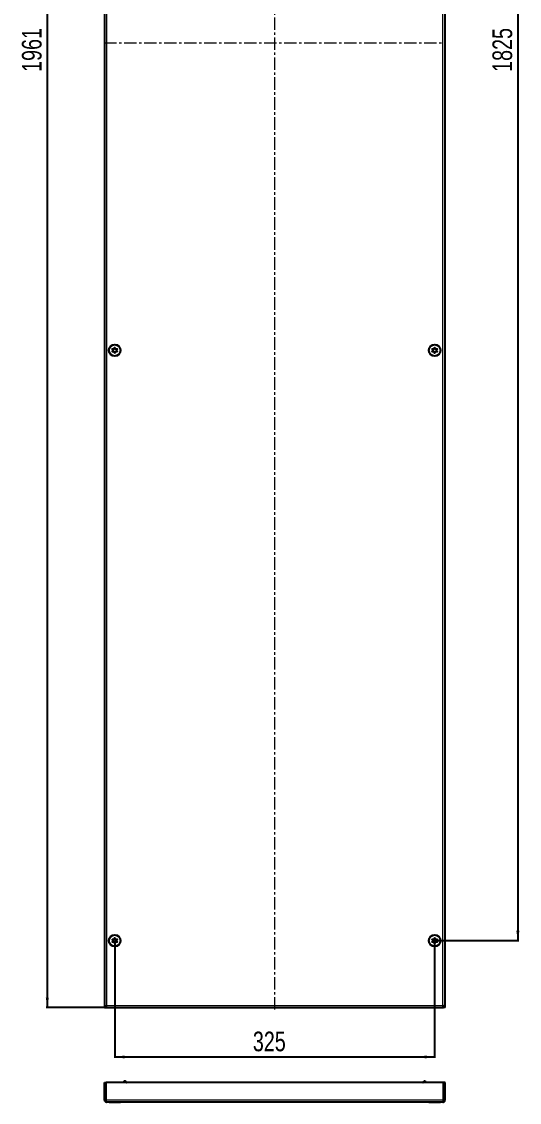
# Model space of a CAD drawing. Header units: millimetres. Extents: x 152 to 1315, y -851 to 1304.
# Drawn here: x 152 to 658, y -851 to 248 of the extents above; entities that cross this region are included whole.
import ezdxf

# ---------------------------------------------------------------- set-up
doc = ezdxf.new("R2010")
doc.units = ezdxf.units.MM
doc.linetypes.add('CENTERX2', pattern=[20.32, 12.7, -2.54, 2.54, -2.54])
doc.layers.add('FORMAT', color=7, linetype='Continuous')
doc.styles.add('SLDTEXTSTYLE0', font='TXT', dxfattribs={"width": 0.75})
doc.dimstyles.new('SLDDIMSTYLE0', dxfattribs={"dimtxt": 20, "dimasz": 10, "dimexe": 0, "dimexo": 0.0625, "dimgap": 5, "dimtad": 2, "dimdec": 1, "dimrnd": 1e-09, "dimzin": 12, "dimdsep": 46, "dimtxsty": 'SLDTEXTSTYLE0', "dimsah": 1, "dimcen": 0.09, "dimadec": 0, "dimazin": 3, "dimtfac": 1, "dimtofl": 0, "dimtmove": 0, "dimatfit": 3, "dimfxl": 0, "dimfrac": 2, "dimtolj": 1, "dimtzin": 12, "dimarcsym": 0})

# ---------------------------------------------------------------- blocks, each defined once
blk = doc.blocks.new('_D_1')
at = {"layer": 'FORMAT'}
for p, q in [((238.1, 1206.7), (177.4, 1206.7)), ((178.4, 1206.7), (178.4, -754.3)), ((238.1, -754.3), (177.4, -754.3))]:
    blk.add_line(p, q, dxfattribs=at)
for points in [[(178.4, 1206.7), (176.9, 1196.7), (179.9, 1196.7)], [(178.4, -754.3), (179.9, -744.3), (176.9, -744.3)]]:
    blk.add_solid(points, dxfattribs=at)
at = {"layer": 'FORMAT', "insert": (152.6, 196.6), "char_height": 20, "attachment_point": 1, "rotation": 90, "style": 'SLDTEXTSTYLE0'}
blk.add_mtext('1961', dxfattribs=at)
blk = doc.blocks.new('_D_2')
at = {"layer": 'FORMAT'}
for p, q in [((571.9, 1138.7), (657.4, 1138.7)), ((656.4, 1138.7), (656.4, -686.3)), ((571.9, -686.3), (657.4, -686.3))]:
    blk.add_line(p, q, dxfattribs=at)
for points in [[(656.4, 1138.7), (654.9, 1128.7), (658, 1128.7)], [(656.4, -686.3), (658, -676.3), (654.9, -676.3)]]:
    blk.add_solid(points, dxfattribs=at)
at = {"layer": 'FORMAT', "insert": (630.6, 196.6), "char_height": 20, "attachment_point": 1, "rotation": 90, "style": 'SLDTEXTSTYLE0'}
blk.add_mtext('1825', dxfattribs=at)
blk = doc.blocks.new('_D_3')
at = {"layer": 'FORMAT'}
for p, q in [((246.9, -686.3), (246.9, -805.5)), ((571.9, -686.3), (571.9, -805.5)), ((246.9, -804.5), (571.9, -804.5))]:
    blk.add_line(p, q, dxfattribs=at)
for points in [[(246.9, -804.5), (256.9, -806), (256.9, -803)], [(571.9, -804.5), (561.9, -803), (561.9, -806)]]:
    blk.add_solid(points, dxfattribs=at)
at = {"layer": 'FORMAT', "insert": (387.2, -778.7), "char_height": 20, "attachment_point": 1, "style": 'SLDTEXTSTYLE0'}
blk.add_mtext('325', dxfattribs=at)

msp = doc.modelspace()

# ---------------------------------------------------------------- linework, layer by layer
at = {"color": 7, "linetype": 'Continuous', "lineweight": 25}
for p, q in [((236.41, 1206.67), (236.41, -754.33)), ((582.41, -754.33), (582.41, 1206.67)), ((236.41, -754.33), (237.91, -754.33)), ((238.11, -753.22), (238.11, -754.33)), ((238.11, -754.33), (580.71, -754.33)), ((580.71, -754.33), (580.71, -753.21)), ((582.41, -754.33), (580.91, -754.33)), ((236.41, -830.4), (237.91, -830.4)), ((236.41, -848.3), (236.41, -830.4)), ((237.91, -848.3), (237.91, -830.4)), ((238.11, -848.3), (238.11, -830.4)), ((580.71, -830.4), (238.11, -830.4)), ((256.41, -828.9), (257.41, -828.9)), ((256.41, -830.4), (256.41, -828.9)), ((258.41, -829.9), (257.41, -828.9)), ((258.91, -829.9), (258.41, -829.9)), ((258.41, -829.9), (258.41, -830.4)), ((559.91, -829.9), (560.41, -829.9)), ((561.41, -828.9), (560.41, -829.9)), ((560.41, -830.4), (560.41, -829.9)), ((561.41, -828.9), (562.41, -828.9)), ((562.41, -828.9), (562.41, -830.4)), ((580.71, -848.3), (580.71, -830.4)), ((582.41, -830.4), (580.91, -830.4)), ((580.91, -848.3), (580.91, -830.4)), ((582.41, -848.3), (582.41, -830.4)), ((236.41, -848.3), (237.91, -848.3)), ((580.31, -850.4), (238.51, -850.4)), ((241.13, -850.4), (241.13, -850.66)), ((244.12, -850.66), (241.13, -850.66)), ((252.7, -850.66), (244.12, -850.66)), ((252.7, -850.66), (252.7, -850.4)), ((566.13, -850.4), (566.13, -850.66)), ((577.7, -850.66), (566.13, -850.66)), ((577.7, -850.66), (577.7, -850.4)), ((582.41, -848.3), (580.91, -848.3))]:
    msp.add_line(p, q, dxfattribs=at)
at = {"color": 8, "linetype": 'Continuous', "lineweight": 18}
for p, q in [((238.51, 1204.57), (238.51, -752.23)), ((580.31, -752.23), (580.31, 1204.57)), ((238.51, -752.23), (580.31, -752.23)), ((580.71, -848.3), (238.11, -848.3))]:
    msp.add_line(p, q, dxfattribs=at)
at = {"color": 7, "linetype": 'Continuous', "lineweight": 25}
for centre, radius in [((246.91, -86.33), 6), ((246.91, -86.33), 5.79), ((246.91, -86.33), 1.85), ((571.91, -86.33), 6), ((571.91, -86.33), 5.79), ((571.91, -86.33), 1.85), ((246.91, -686.33), 6), ((246.91, -686.33), 5.79), ((571.91, -686.33), 6), ((571.91, -686.33), 5.79), ((246.91, -686.33), 1.85), ((571.91, -686.33), 1.85)]:
    msp.add_circle(centre, radius, dxfattribs=at)
for points, knots in [([(249.36, -87.68), (249.37, -87.67), (249.38, -87.64), (249.37, -87.58), (249.31, -87.45), (249.1, -87.13), (248.8, -86.68), (248.76, -86.05), (248.98, -85.58), (249.18, -85.25), (249.3, -85.04), (249.32, -84.94), (249.32, -84.9), (249.3, -84.87), (249.28, -84.85), (249.21, -84.82), (248.95, -84.81), (248.47, -84.86), (247.77, -84.77), (247.31, -84.23), (247.11, -83.8), (246.95, -83.58), (246.89, -83.54), (246.86, -83.53), (246.83, -83.53), (246.8, -83.55), (246.77, -83.58), (246.72, -83.64), (246.61, -83.84), (246.44, -84.18), (246.16, -84.62), (245.61, -84.92), (245.07, -84.91), (244.67, -84.9), (244.53, -84.93), (244.48, -84.96), (244.45, -84.98), (244.45, -85.02), (244.46, -85.08), (244.51, -85.21), (244.73, -85.53), (245.03, -85.98), (245.06, -86.61), (244.85, -87.08), (244.64, -87.41), (244.53, -87.62), (244.5, -87.72), (244.5, -87.76), (244.52, -87.79), (244.54, -87.81), (244.61, -87.84), (244.88, -87.85), (245.35, -87.8), (246.06, -87.89), (246.51, -88.43), (246.72, -88.86), (246.87, -89.08), (246.93, -89.12), (246.96, -89.13), (246.99, -89.13), (247.02, -89.11), (247.05, -89.08), (247.11, -89.02), (247.22, -88.82), (247.38, -88.48), (247.66, -88.04), (248.22, -87.74), (248.76, -87.75), (249.15, -87.76), (249.3, -87.73), (249.35, -87.71), (249.36, -87.69), (249.36, -87.68)], [0, 0, 0, 0, 0.0020087, 0.00442, 0.0093647, 0.0255282, 0.0677053, 0.0957862, 0.1246456, 0.1503415, 0.1605194, 0.1633943, 0.1656965, 0.1672448, 0.1688741, 0.1707699, 0.1786058, 0.2119941, 0.2499945, 0.2879948, 0.3213831, 0.329219, 0.3311148, 0.3327441, 0.3342924, 0.3362166, 0.3385353, 0.3413178, 0.349662, 0.3753578, 0.4042173, 0.4322982, 0.4744753, 0.4906388, 0.4966691, 0.49844, 0.5, 0.5020087, 0.50442, 0.5093647, 0.5255282, 0.5677053, 0.5957862, 0.6246456, 0.6503415, 0.6605194, 0.6633943, 0.6656965, 0.6672448, 0.6688741, 0.6707699, 0.6786058, 0.7119941, 0.7499945, 0.7879948, 0.8213831, 0.829219, 0.8311148, 0.8327441, 0.8342924, 0.8362166, 0.8385353, 0.8413178, 0.849662, 0.8753578, 0.9042173, 0.9322982, 0.9744753, 0.9906388, 0.9966691, 0.99844, 1, 1, 1, 1]), ([(569.46, -87.68), (569.47, -87.69), (569.48, -87.71), (569.54, -87.73), (569.68, -87.76), (570.07, -87.75), (570.61, -87.74), (571.16, -88.04), (571.44, -88.48), (571.61, -88.83), (571.73, -89.04), (571.79, -89.11), (571.83, -89.13), (571.86, -89.13), (571.89, -89.12), (571.95, -89.08), (572.11, -88.86), (572.31, -88.43), (572.77, -87.89), (573.47, -87.8), (573.95, -87.85), (574.21, -87.84), (574.28, -87.81), (574.3, -87.79), (574.32, -87.76), (574.32, -87.72), (574.31, -87.68), (574.29, -87.6), (574.18, -87.41), (573.98, -87.08), (573.76, -86.61), (573.8, -85.98), (574.1, -85.53), (574.31, -85.2), (574.37, -85.07), (574.38, -85.01), (574.37, -84.98), (574.34, -84.95), (574.29, -84.93), (574.14, -84.9), (573.76, -84.91), (573.22, -84.92), (572.66, -84.62), (572.38, -84.18), (572.21, -83.83), (572.09, -83.62), (572.03, -83.55), (571.99, -83.53), (571.96, -83.53), (571.93, -83.54), (571.87, -83.58), (571.72, -83.8), (571.51, -84.23), (571.06, -84.77), (570.35, -84.86), (569.88, -84.81), (569.61, -84.82), (569.54, -84.85), (569.52, -84.87), (569.51, -84.9), (569.5, -84.94), (569.51, -84.98), (569.54, -85.06), (569.64, -85.26), (569.85, -85.58), (570.06, -86.05), (570.03, -86.68), (569.73, -87.13), (569.51, -87.46), (569.45, -87.59), (569.45, -87.65), (569.46, -87.67), (569.46, -87.68)], [0, 0, 0, 0, 0.0020087, 0.00442, 0.0093647, 0.0255282, 0.0677053, 0.0957862, 0.1246456, 0.1503415, 0.1605194, 0.1633943, 0.1656965, 0.1672448, 0.1688741, 0.1707699, 0.1786058, 0.2119941, 0.2499945, 0.2879948, 0.3213831, 0.329219, 0.3311148, 0.3327441, 0.3342924, 0.3362166, 0.3385353, 0.3413178, 0.349662, 0.3753578, 0.4042173, 0.4322982, 0.4744753, 0.4906388, 0.4966691, 0.49844, 0.5, 0.5020087, 0.50442, 0.5093647, 0.5255282, 0.5677053, 0.5957862, 0.6246456, 0.6503415, 0.6605194, 0.6633943, 0.6656965, 0.6672448, 0.6688741, 0.6707699, 0.6786058, 0.7119941, 0.7499945, 0.7879948, 0.8213831, 0.829219, 0.8311148, 0.8327441, 0.8342924, 0.8362166, 0.8385353, 0.8413178, 0.849662, 0.8753578, 0.9042173, 0.9322982, 0.9744753, 0.9906388, 0.9966691, 0.99844, 1, 1, 1, 1]), ([(249.36, -687.68), (249.37, -687.67), (249.38, -687.64), (249.37, -687.58), (249.31, -687.45), (249.1, -687.13), (248.8, -686.68), (248.76, -686.05), (248.98, -685.58), (249.18, -685.25), (249.3, -685.04), (249.32, -684.94), (249.32, -684.9), (249.3, -684.87), (249.28, -684.85), (249.21, -684.82), (248.95, -684.81), (248.47, -684.86), (247.77, -684.77), (247.31, -684.23), (247.11, -683.8), (246.95, -683.58), (246.89, -683.54), (246.86, -683.53), (246.83, -683.53), (246.8, -683.55), (246.77, -683.58), (246.72, -683.64), (246.61, -683.84), (246.44, -684.18), (246.16, -684.62), (245.61, -684.92), (245.07, -684.91), (244.67, -684.9), (244.53, -684.93), (244.48, -684.96), (244.45, -684.98), (244.45, -685.02), (244.46, -685.08), (244.51, -685.21), (244.73, -685.53), (245.03, -685.98), (245.06, -686.61), (244.85, -687.08), (244.64, -687.41), (244.53, -687.62), (244.5, -687.72), (244.5, -687.76), (244.52, -687.79), (244.54, -687.81), (244.61, -687.84), (244.88, -687.85), (245.35, -687.8), (246.06, -687.89), (246.51, -688.43), (246.72, -688.86), (246.87, -689.08), (246.93, -689.12), (246.96, -689.13), (246.99, -689.13), (247.02, -689.11), (247.05, -689.08), (247.11, -689.02), (247.22, -688.82), (247.38, -688.48), (247.66, -688.04), (248.22, -687.74), (248.76, -687.75), (249.15, -687.76), (249.3, -687.73), (249.35, -687.71), (249.36, -687.69), (249.36, -687.68)], [0, 0, 0, 0, 0.0020087, 0.00442, 0.0093647, 0.0255282, 0.0677053, 0.0957862, 0.1246456, 0.1503415, 0.1605194, 0.1633943, 0.1656965, 0.1672448, 0.1688741, 0.1707699, 0.1786058, 0.2119941, 0.2499945, 0.2879948, 0.3213831, 0.329219, 0.3311148, 0.3327441, 0.3342924, 0.3362166, 0.3385353, 0.3413178, 0.349662, 0.3753578, 0.4042173, 0.4322982, 0.4744753, 0.4906388, 0.4966691, 0.49844, 0.5, 0.5020087, 0.50442, 0.5093647, 0.5255282, 0.5677053, 0.5957862, 0.6246456, 0.6503415, 0.6605194, 0.6633943, 0.6656965, 0.6672448, 0.6688741, 0.6707699, 0.6786058, 0.7119941, 0.7499945, 0.7879948, 0.8213831, 0.829219, 0.8311148, 0.8327441, 0.8342924, 0.8362166, 0.8385353, 0.8413178, 0.849662, 0.8753578, 0.9042173, 0.9322982, 0.9744753, 0.9906388, 0.9966691, 0.99844, 1, 1, 1, 1]), ([(569.46, -687.68), (569.47, -687.69), (569.48, -687.71), (569.54, -687.73), (569.68, -687.76), (570.07, -687.75), (570.61, -687.74), (571.16, -688.04), (571.44, -688.48), (571.61, -688.83), (571.73, -689.04), (571.79, -689.11), (571.83, -689.13), (571.86, -689.13), (571.89, -689.12), (571.95, -689.08), (572.11, -688.86), (572.31, -688.43), (572.77, -687.89), (573.47, -687.8), (573.95, -687.85), (574.21, -687.84), (574.28, -687.81), (574.3, -687.79), (574.32, -687.76), (574.32, -687.72), (574.31, -687.68), (574.29, -687.6), (574.18, -687.41), (573.98, -687.08), (573.76, -686.61), (573.8, -685.98), (574.1, -685.53), (574.31, -685.2), (574.37, -685.07), (574.38, -685.01), (574.37, -684.98), (574.34, -684.95), (574.29, -684.93), (574.14, -684.9), (573.76, -684.91), (573.22, -684.92), (572.66, -684.62), (572.38, -684.18), (572.21, -683.83), (572.09, -683.62), (572.03, -683.55), (571.99, -683.53), (571.96, -683.53), (571.93, -683.54), (571.87, -683.58), (571.72, -683.8), (571.51, -684.23), (571.06, -684.77), (570.35, -684.86), (569.88, -684.81), (569.61, -684.82), (569.54, -684.85), (569.52, -684.87), (569.51, -684.9), (569.5, -684.94), (569.51, -684.98), (569.54, -685.06), (569.64, -685.26), (569.85, -685.58), (570.06, -686.05), (570.03, -686.68), (569.73, -687.13), (569.51, -687.46), (569.45, -687.59), (569.45, -687.65), (569.46, -687.67), (569.46, -687.68)], [0, 0, 0, 0, 0.0020087, 0.00442, 0.0093647, 0.0255282, 0.0677053, 0.0957862, 0.1246456, 0.1503415, 0.1605194, 0.1633943, 0.1656965, 0.1672448, 0.1688741, 0.1707699, 0.1786058, 0.2119941, 0.2499945, 0.2879948, 0.3213831, 0.329219, 0.3311148, 0.3327441, 0.3342924, 0.3362166, 0.3385353, 0.3413178, 0.349662, 0.3753578, 0.4042173, 0.4322982, 0.4744753, 0.4906388, 0.4966691, 0.49844, 0.5, 0.5020087, 0.50442, 0.5093647, 0.5255282, 0.5677053, 0.5957862, 0.6246456, 0.6503415, 0.6605194, 0.6633943, 0.6656965, 0.6672448, 0.6688741, 0.6707699, 0.6786058, 0.7119941, 0.7499945, 0.7879948, 0.8213831, 0.829219, 0.8311148, 0.8327441, 0.8342924, 0.8362166, 0.8385353, 0.8413178, 0.849662, 0.8753578, 0.9042173, 0.9322982, 0.9744753, 0.9906388, 0.9966691, 0.99844, 1, 1, 1, 1]), ([(582.41, -754.33), (582.38, -754.15), (582.31, -753.8), (581.81, -753.26), (581.11, -752.74), (580.57, -752.4), (580.31, -752.23)], [0, 0, 0, 0, 0.25475685, 0.50964889, 0.7645419, 1, 1, 1, 1]), ([(580.91, -754.33), (580.91, -754.24), (580.91, -754.08), (580.88, -753.9), (580.85, -753.72), (580.81, -753.51), (580.74, -753.3), (580.68, -753.12), (580.62, -752.95), (580.54, -752.74), (580.45, -752.53), (580.37, -752.36), (580.32, -752.26), (580.31, -752.23)], [0, 0, 0, 0, 0.1294172, 0.2269345, 0.2595298, 0.388939, 0.5190222, 0.5584915, 0.6574007, 0.7564224, 0.8566876, 0.9587349, 1, 1, 1, 1]), ([(258.41, -829.9), (258.43, -830), (258.47, -830.16), (258.71, -830.33), (258.82, -830.4)], [0, 0, 0, 0, 0.5741301, 1, 1, 1, 1]), ([(258.91, -829.9), (258.93, -830), (258.97, -830.16), (259.11, -830.32), (259.19, -830.39), (259.21, -830.4)], [0, 0, 0, 0, 0.6029704, 0.9179315, 1, 1, 1, 1]), ([(559.6, -830.4), (559.67, -830.34), (559.8, -830.23), (559.89, -830.06), (559.9, -829.96), (559.91, -829.9)], [0, 0, 0, 0, 0.3603654, 0.6750686, 1, 1, 1, 1]), ([(560, -830.4), (560.09, -830.35), (560.32, -830.2), (560.4, -830.03), (560.41, -829.92), (560.41, -829.9)], [0, 0, 0, 0, 0.3313457, 0.9052264, 1, 1, 1, 1]), ([(236.41, -848.3), (236.44, -848.58), (236.51, -849.14), (237.01, -849.85), (237.71, -850.31), (238.25, -850.37), (238.51, -850.4)], [0, 0, 0, 0, 0.2547568, 0.5096489, 0.7645419, 1, 1, 1, 1]), ([(237.91, -848.3), (237.92, -848.38), (237.94, -848.54), (238.04, -848.72), (238.15, -848.76), (238.17, -848.77)], [0, 0, 0, 0, 0.4327963, 0.8655659, 1, 1, 1, 1]), ([(580.31, -850.4), (580.59, -850.37), (581.15, -850.3), (581.86, -849.8), (582.33, -849.1), (582.38, -848.56), (582.41, -848.3)], [0, 0, 0, 0, 0.2547527, 0.5096447, 0.7645377, 1, 1, 1, 1]), ([(580.65, -848.78), (580.69, -848.76), (580.85, -848.66), (580.88, -848.46), (580.91, -848.3)], [0, 0, 0, 0, 0.2077128, 1, 1, 1, 1])]:
    msp.add_open_spline(points, degree=3, knots=knots, dxfattribs=at)
for points in [[(238.51, -752.23), (238.24, -752.41), (237.69, -752.76), (236.99, -753.28), (236.51, -753.81), (236.44, -754.16), (236.41, -754.33)], [(238.51, -752.23), (238.35, -752.58), (238.03, -753.28), (237.95, -753.98), (237.91, -754.33)], [(238.11, -754.33), (238.14, -754.3), (238.21, -754.24), (238.31, -753.75), (238.41, -753.06), (238.48, -752.51), (238.51, -752.23)], [(580.31, -752.23), (580.34, -752.51), (580.41, -753.06), (580.51, -753.75), (580.61, -754.24), (580.68, -754.3), (580.71, -754.33)], [(238.51, -850.4), (238.48, -850.37), (238.41, -850.31), (238.31, -849.82), (238.21, -849.13), (238.14, -848.58), (238.11, -848.3)], [(580.71, -848.3), (580.68, -848.58), (580.61, -849.13), (580.51, -849.82), (580.41, -850.31), (580.34, -850.37), (580.31, -850.4)]]:
    msp.add_open_spline(points, degree=3, dxfattribs=at)
at = {"layer": 'FORMAT', "linetype": 'CENTERX2', "lineweight": 18}
for p, q in [((409.41, -756.33), (409.41, 1208.67)), ((236.11, 226.17), (582.71, 226.17))]:
    msp.add_line(p, q, dxfattribs=at)

# ---------------------------------------------------------------- dimensions: what is measured, and where the dimension line sits
at = {"layer": 'FORMAT'}
for base, p1, p2, picture, middle in [((178.41, -754.33), (238.11, 1206.67), (238.11, -754.33), '_D_1', (178.41, 226.17)), ((656.42, -686.33), (571.91, 1138.67), (571.91, -686.33), '_D_2', (656.42, 226.17))]:
    dim = msp.add_linear_dim(base=base, p1=p1, p2=p2, angle=90, dimstyle='SLDDIMSTYLE0', dxfattribs=at)
    dim.commit()
    dim.dimension.update_dxf_attribs({"geometry": picture, "text_midpoint": middle, "dimtype": 160})
dim = msp.add_linear_dim(base=(571.91, -804.5), p1=(246.91, -686.33), p2=(571.91, -686.33), dimstyle='SLDDIMSTYLE0', dxfattribs=at)
dim.commit()
dim.dimension.update_dxf_attribs({"geometry": '_D_3', "text_midpoint": (409.41, -804.5), "dimtype": 160})

doc.saveas('drawing.dxf')
